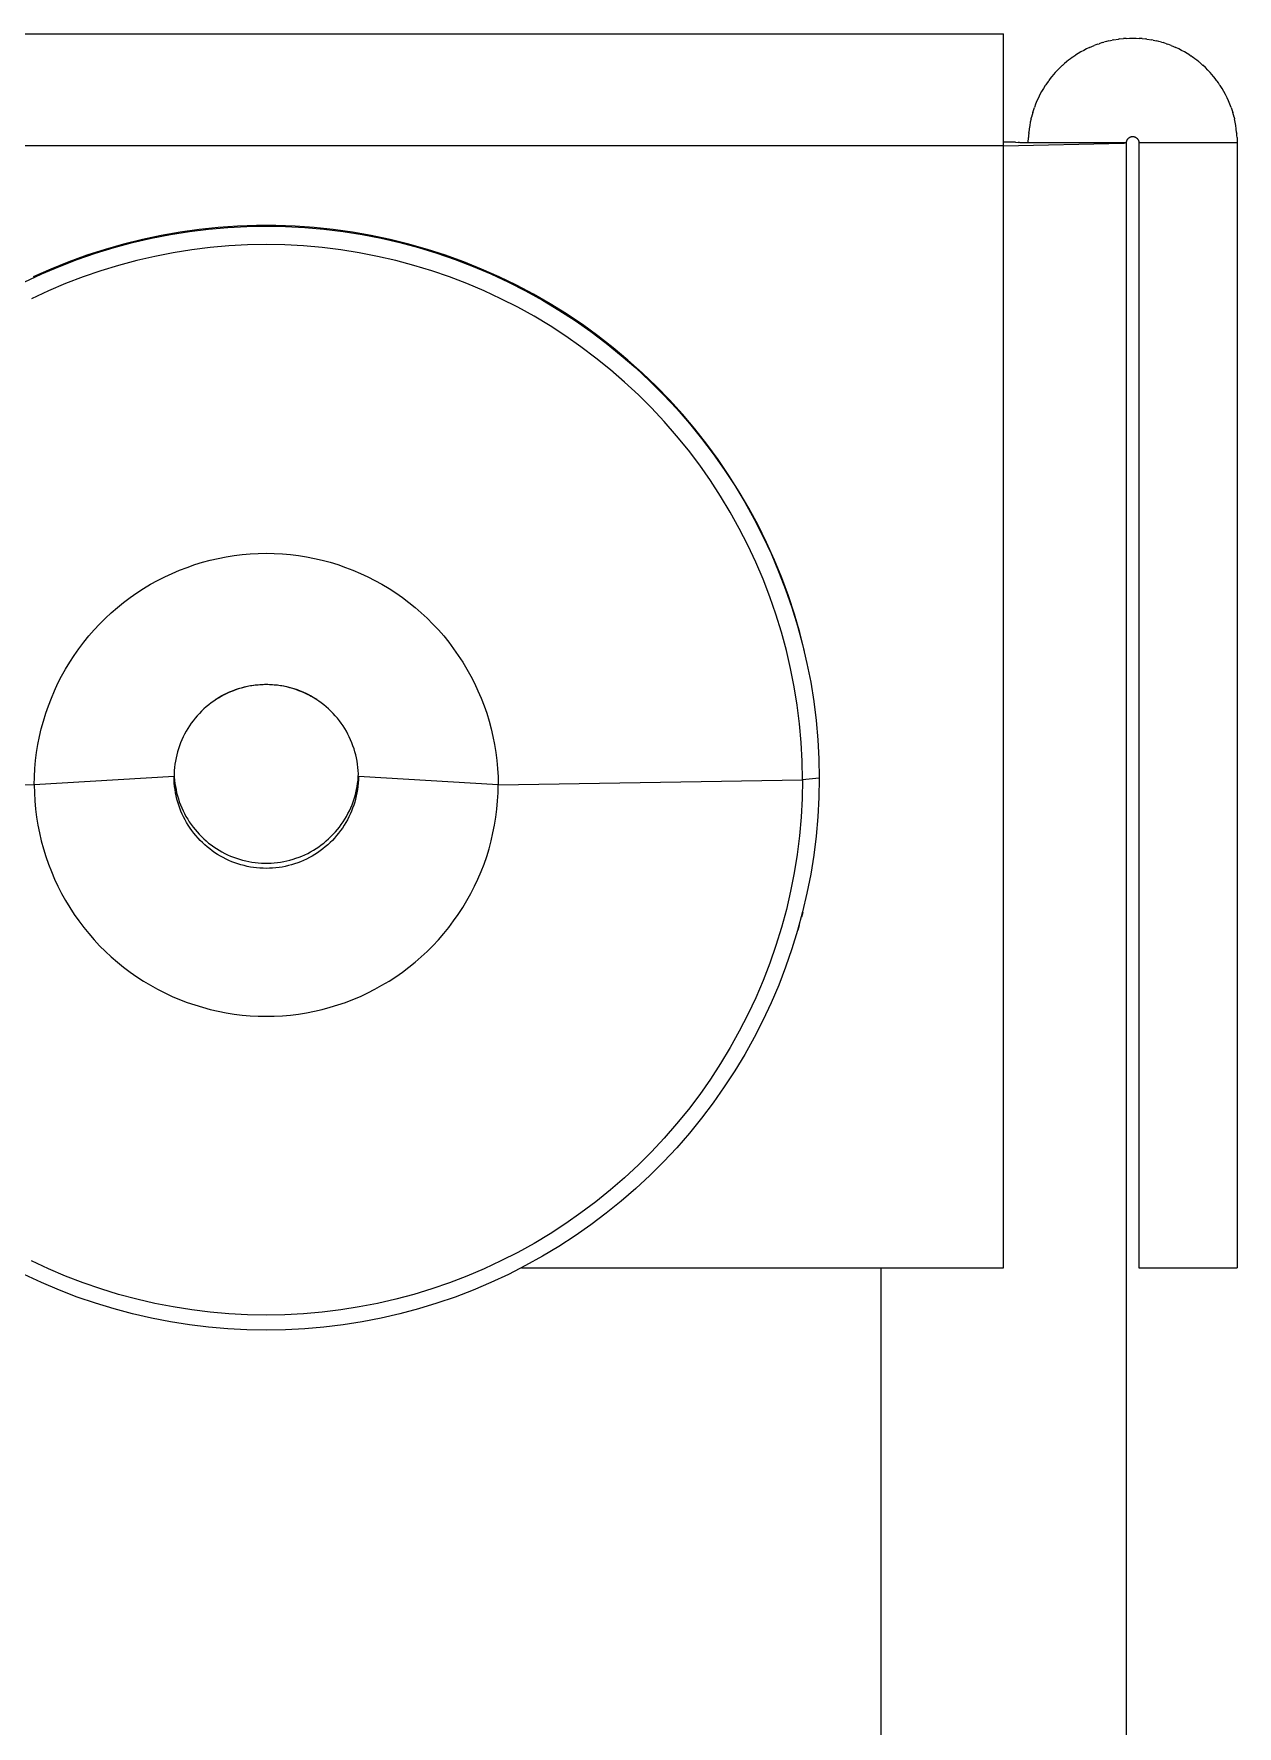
# Model space of a CAD drawing. Header units: millimetres. Extents: x -1283 to 2747, y -259 to 2557.
# Drawn here: x 1043.68 to 1053.47, y 2027.42 to 2041.18 of the extents above; entities that cross this region are included whole.
import ezdxf

# ---------------------------------------------------------------- set-up
doc = ezdxf.new("R2010")
doc.units = ezdxf.units.MM
doc.header["$MEASUREMENT"] = 0
doc.layers.add('Utwórz2D linie widoczne', color=7, linetype='Continuous', true_color=0x000000)

msp = doc.modelspace()

# ---------------------------------------------------------------- linework, layer by layer
at = {"layer": 'Utwórz2D linie widoczne'}
for p, q in [((1039.354, 2041.181), (1051.572, 2041.181)), ((1051.572, 2041.179), (1051.572, 2041.18)), ((1051.572, 2040.271), (1051.572, 2041.179)), ((1052.179, 2041.021), (1052.157, 2041.007)), ((1052.201, 2041.034), (1052.179, 2041.021)), ((1052.224, 2041.046), (1052.201, 2041.034)), ((1052.247, 2041.058), (1052.224, 2041.046)), ((1052.27, 2041.069), (1052.247, 2041.058)), ((1052.27, 2041.069), (1052.309, 2041.086)), ((1052.336, 2041.096), (1052.309, 2041.086)), ((1052.336, 2041.096), (1052.349, 2041.1)), ((1052.375, 2041.109), (1052.349, 2041.1)), ((1052.375, 2041.109), (1052.388, 2041.113)), ((1052.408, 2041.118), (1052.388, 2041.113)), ((1052.428, 2041.123), (1052.408, 2041.118)), ((1052.428, 2041.123), (1052.456, 2041.129)), ((1052.467, 2041.131), (1052.456, 2041.129)), ((1052.467, 2041.131), (1052.507, 2041.138)), ((1052.516, 2041.139), (1052.507, 2041.138)), ((1052.516, 2041.139), (1052.546, 2041.142)), ((1052.569, 2041.144), (1052.546, 2041.142)), ((1052.569, 2041.144), (1052.596, 2041.145)), ((1052.596, 2041.145), (1052.622, 2041.146)), ((1052.622, 2041.146), (1052.649, 2041.145)), ((1052.649, 2041.145), (1052.675, 2041.144)), ((1052.699, 2041.142), (1052.675, 2041.144)), ((1052.699, 2041.142), (1052.728, 2041.139)), ((1052.737, 2041.138), (1052.728, 2041.139)), ((1052.737, 2041.138), (1052.777, 2041.131)), ((1052.788, 2041.129), (1052.777, 2041.131)), ((1052.788, 2041.129), (1052.816, 2041.123)), ((1052.836, 2041.118), (1052.816, 2041.123)), ((1052.856, 2041.113), (1052.836, 2041.118)), ((1052.856, 2041.113), (1052.869, 2041.109)), ((1052.896, 2041.1), (1052.869, 2041.109)), ((1052.896, 2041.1), (1052.909, 2041.096)), ((1052.935, 2041.086), (1052.909, 2041.096)), ((1052.935, 2041.086), (1052.974, 2041.069)), ((1052.997, 2041.058), (1052.974, 2041.069)), ((1053.02, 2041.046), (1052.997, 2041.058)), ((1053.043, 2041.034), (1053.02, 2041.046)), ((1053.065, 2041.021), (1053.043, 2041.034)), ((1053.087, 2041.007), (1053.065, 2041.021)), ((1052.011, 2040.886), (1051.992, 2040.866)), ((1052.031, 2040.906), (1052.011, 2040.886)), ((1052.051, 2040.925), (1052.031, 2040.906)), ((1052.051, 2040.925), (1052.053, 2040.927)), ((1052.068, 2040.94), (1052.053, 2040.927)), ((1052.083, 2040.952), (1052.068, 2040.94)), ((1052.083, 2040.952), (1052.086, 2040.955)), ((1052.101, 2040.967), (1052.086, 2040.955)), ((1052.116, 2040.978), (1052.101, 2040.967)), ((1052.116, 2040.978), (1052.121, 2040.982)), ((1052.135, 2040.992), (1052.121, 2040.982)), ((1052.15, 2041.002), (1052.135, 2040.992)), ((1052.15, 2041.002), (1052.157, 2041.007)), ((1053.087, 2041.007), (1053.095, 2041.002)), ((1053.109, 2040.992), (1053.095, 2041.002)), ((1053.123, 2040.982), (1053.109, 2040.992)), ((1053.123, 2040.982), (1053.129, 2040.978)), ((1053.143, 2040.967), (1053.129, 2040.978)), ((1053.158, 2040.955), (1053.143, 2040.967)), ((1053.158, 2040.955), (1053.162, 2040.952)), ((1053.177, 2040.94), (1053.162, 2040.952)), ((1053.191, 2040.927), (1053.177, 2040.94)), ((1053.191, 2040.927), (1053.193, 2040.925)), ((1053.214, 2040.906), (1053.193, 2040.925)), ((1053.233, 2040.886), (1053.214, 2040.906)), ((1053.252, 2040.866), (1053.233, 2040.886)), ((1051.911, 2040.761), (1051.895, 2040.736)), ((1051.911, 2040.761), (1051.915, 2040.767)), ((1051.925, 2040.782), (1051.915, 2040.767)), ((1051.936, 2040.797), (1051.925, 2040.782)), ((1051.936, 2040.797), (1051.939, 2040.802)), ((1051.951, 2040.817), (1051.939, 2040.802)), ((1051.962, 2040.831), (1051.951, 2040.817)), ((1051.962, 2040.831), (1051.965, 2040.834)), ((1051.978, 2040.85), (1051.965, 2040.834)), ((1051.991, 2040.865), (1051.978, 2040.85)), ((1051.991, 2040.865), (1051.992, 2040.866)), ((1053.252, 2040.866), (1053.253, 2040.865)), ((1053.267, 2040.85), (1053.253, 2040.865)), ((1053.279, 2040.834), (1053.267, 2040.85)), ((1053.279, 2040.834), (1053.282, 2040.831)), ((1053.294, 2040.817), (1053.282, 2040.831)), ((1053.305, 2040.802), (1053.294, 2040.817)), ((1053.305, 2040.802), (1053.309, 2040.797)), ((1053.319, 2040.782), (1053.309, 2040.797)), ((1053.329, 2040.767), (1053.319, 2040.782)), ((1053.329, 2040.767), (1053.334, 2040.761)), ((1053.349, 2040.736), (1053.334, 2040.761)), ((1051.832, 2040.608), (1051.822, 2040.582)), ((1051.843, 2040.635), (1051.832, 2040.608)), ((1051.855, 2040.661), (1051.843, 2040.635)), ((1051.867, 2040.687), (1051.855, 2040.661)), ((1051.881, 2040.712), (1051.867, 2040.687)), ((1051.895, 2040.736), (1051.881, 2040.712)), ((1053.363, 2040.712), (1053.349, 2040.736)), ((1053.377, 2040.687), (1053.363, 2040.712)), ((1053.39, 2040.661), (1053.377, 2040.687)), ((1053.401, 2040.635), (1053.39, 2040.661)), ((1053.412, 2040.608), (1053.401, 2040.635)), ((1053.423, 2040.582), (1053.412, 2040.608)), ((1051.789, 2040.462), (1051.784, 2040.435)), ((1051.795, 2040.49), (1051.789, 2040.462)), ((1051.795, 2040.49), (1051.798, 2040.502)), ((1051.803, 2040.522), (1051.798, 2040.502)), ((1051.809, 2040.542), (1051.803, 2040.522)), ((1051.809, 2040.542), (1051.822, 2040.582)), ((1053.423, 2040.582), (1053.436, 2040.542)), ((1053.441, 2040.522), (1053.436, 2040.542)), ((1053.447, 2040.502), (1053.441, 2040.522)), ((1053.447, 2040.502), (1053.45, 2040.49)), ((1053.456, 2040.462), (1053.45, 2040.49)), ((1053.461, 2040.435), (1053.456, 2040.462)), ((1051.772, 2040.296), (1051.773, 2040.337)), ((1051.774, 2040.355), (1051.773, 2040.337)), ((1051.776, 2040.372), (1051.774, 2040.355)), ((1051.779, 2040.407), (1051.776, 2040.379)), ((1051.776, 2040.372), (1051.776, 2040.379)), ((1051.784, 2040.435), (1051.779, 2040.407)), ((1052.581, 2040.324), (1052.582, 2040.326)), ((1052.582, 2040.326), (1052.583, 2040.327)), ((1052.583, 2040.327), (1052.584, 2040.328)), ((1052.584, 2040.328), (1052.586, 2040.33)), ((1052.586, 2040.33), (1052.587, 2040.331)), ((1052.587, 2040.331), (1052.588, 2040.332)), ((1052.588, 2040.332), (1052.589, 2040.333)), ((1052.589, 2040.333), (1052.591, 2040.334)), ((1052.591, 2040.334), (1052.592, 2040.335)), ((1052.592, 2040.335), (1052.593, 2040.336)), ((1052.593, 2040.336), (1052.595, 2040.337)), ((1052.595, 2040.337), (1052.596, 2040.338)), ((1052.596, 2040.338), (1052.597, 2040.339)), ((1052.597, 2040.339), (1052.599, 2040.34)), ((1052.599, 2040.34), (1052.6, 2040.341)), ((1052.6, 2040.341), (1052.602, 2040.341)), ((1052.602, 2040.341), (1052.603, 2040.342)), ((1052.603, 2040.342), (1052.605, 2040.342)), ((1052.605, 2040.342), (1052.607, 2040.343)), ((1052.607, 2040.343), (1052.608, 2040.344)), ((1052.608, 2040.344), (1052.61, 2040.344)), ((1052.61, 2040.344), (1052.611, 2040.344)), ((1052.611, 2040.344), (1052.613, 2040.345)), ((1052.613, 2040.345), (1052.615, 2040.345)), ((1052.615, 2040.345), (1052.616, 2040.345)), ((1052.616, 2040.345), (1052.618, 2040.345)), ((1052.618, 2040.345), (1052.62, 2040.345)), ((1052.62, 2040.345), (1052.621, 2040.346)), ((1052.621, 2040.346), (1052.623, 2040.346)), ((1052.623, 2040.346), (1052.625, 2040.345)), ((1052.625, 2040.345), (1052.626, 2040.345)), ((1052.626, 2040.345), (1052.628, 2040.345)), ((1052.628, 2040.345), (1052.63, 2040.345)), ((1052.63, 2040.345), (1052.631, 2040.345)), ((1052.631, 2040.345), (1052.633, 2040.344)), ((1052.633, 2040.344), (1052.635, 2040.344)), ((1052.635, 2040.344), (1052.636, 2040.344)), ((1052.636, 2040.344), (1052.638, 2040.343)), ((1052.638, 2040.343), (1052.639, 2040.342)), ((1052.639, 2040.342), (1052.641, 2040.342)), ((1052.641, 2040.342), (1052.642, 2040.341)), ((1052.642, 2040.341), (1052.644, 2040.341)), ((1052.644, 2040.341), (1052.645, 2040.34)), ((1052.645, 2040.34), (1052.647, 2040.339)), ((1052.647, 2040.339), (1052.648, 2040.338)), ((1052.648, 2040.338), (1052.65, 2040.337)), ((1052.65, 2040.337), (1052.651, 2040.336)), ((1052.651, 2040.336), (1052.652, 2040.335)), ((1052.652, 2040.335), (1052.654, 2040.334)), ((1052.654, 2040.334), (1052.655, 2040.333)), ((1052.655, 2040.333), (1052.656, 2040.332)), ((1052.656, 2040.332), (1052.658, 2040.331)), ((1052.658, 2040.331), (1052.659, 2040.33)), ((1052.659, 2040.33), (1052.66, 2040.328)), ((1052.66, 2040.328), (1052.661, 2040.327)), ((1052.661, 2040.327), (1052.662, 2040.326)), ((1052.662, 2040.326), (1052.663, 2040.324)), ((1053.465, 2040.407), (1053.461, 2040.435)), ((1053.468, 2040.379), (1053.465, 2040.407)), ((1053.468, 2040.379), (1053.469, 2040.372)), ((1053.47, 2040.355), (1053.469, 2040.372)), ((1053.471, 2040.337), (1053.47, 2040.355)), ((1053.471, 2040.337), (1053.472, 2040.296)), ((1051.572, 2040.271), (1039.354, 2040.271)), ((1051.669, 2040.299), (1051.572, 2040.301)), ((1052.55, 2040.288), (1051.572, 2040.268)), ((1051.572, 2031.144), (1051.572, 2040.271)), ((1051.669, 2040.299), (1051.691, 2040.298)), ((1051.702, 2040.298), (1051.691, 2040.298)), ((1051.703, 2040.298), (1051.845, 2040.296)), ((1051.845, 2040.296), (1052.57, 2040.296)), ((1052.572, 2040.296), (1052.55, 2040.288)), ((1052.572, 2040.301), (1052.573, 2040.302)), ((1052.572, 2040.299), (1052.572, 2040.301)), ((1052.572, 2040.297), (1052.572, 2040.299)), ((1052.572, 2040.296), (1052.572, 2040.297)), ((1052.572, 1343.146), (1052.572, 2040.296)), ((1052.573, 2040.306), (1052.574, 2040.307)), ((1052.573, 2040.304), (1052.573, 2040.306)), ((1052.573, 2040.302), (1052.573, 2040.304)), ((1052.574, 2040.309), (1052.575, 2040.311)), ((1052.574, 2040.307), (1052.574, 2040.309)), ((1052.575, 2040.312), (1052.576, 2040.314)), ((1052.575, 2040.311), (1052.575, 2040.312)), ((1052.576, 2040.315), (1052.577, 2040.317)), ((1052.576, 2040.314), (1052.576, 2040.315)), ((1052.577, 2040.317), (1052.578, 2040.319)), ((1052.578, 2040.319), (1052.579, 2040.32)), ((1052.579, 2040.321), (1052.58, 2040.323)), ((1052.579, 2040.32), (1052.579, 2040.321)), ((1052.58, 2040.323), (1052.581, 2040.324)), ((1052.663, 2040.324), (1052.664, 2040.323)), ((1052.664, 2040.323), (1052.665, 2040.321)), ((1052.665, 2040.321), (1052.666, 2040.32)), ((1052.666, 2040.32), (1052.667, 2040.319)), ((1052.667, 2040.319), (1052.667, 2040.317)), ((1052.667, 2040.317), (1052.668, 2040.315)), ((1052.668, 2040.315), (1052.669, 2040.314)), ((1052.669, 2040.314), (1052.669, 2040.312)), ((1052.669, 2040.312), (1052.67, 2040.311)), ((1052.67, 2040.311), (1052.67, 2040.309)), ((1052.67, 2040.309), (1052.671, 2040.307)), ((1052.671, 2040.307), (1052.671, 2040.306)), ((1052.671, 2040.306), (1052.671, 2040.304)), ((1052.671, 2040.304), (1052.672, 2040.302)), ((1052.672, 2040.302), (1052.672, 2040.301)), ((1052.672, 2040.301), (1052.672, 2040.299)), ((1052.672, 2040.299), (1052.672, 2040.297)), ((1052.672, 2040.297), (1052.672, 2040.296)), ((1052.672, 2040.296), (1052.672, 2031.146)), ((1052.672, 2040.296), (1053.472, 2040.296)), ((1053.472, 2040.296), (1053.472, 2031.146)), ((1044.564, 2039.509), (1044.412, 2039.471)), ((1044.485, 2039.483), (1044.638, 2039.518)), ((1044.717, 2039.541), (1044.564, 2039.509)), ((1044.638, 2039.518), (1044.792, 2039.548)), ((1044.871, 2039.568), (1044.717, 2039.541)), ((1044.792, 2039.548), (1044.947, 2039.572)), ((1045.026, 2039.59), (1044.871, 2039.568)), ((1044.947, 2039.572), (1045.103, 2039.591)), ((1045.181, 2039.606), (1045.026, 2039.59)), ((1045.103, 2039.591), (1045.259, 2039.605)), ((1045.338, 2039.617), (1045.181, 2039.606)), ((1045.259, 2039.605), (1045.415, 2039.613)), ((1045.494, 2039.622), (1045.338, 2039.617)), ((1045.415, 2039.613), (1045.572, 2039.616)), ((1045.65, 2039.622), (1045.494, 2039.622)), ((1045.572, 2039.616), (1045.729, 2039.613)), ((1045.807, 2039.617), (1045.65, 2039.622)), ((1045.729, 2039.613), (1045.886, 2039.605)), ((1045.963, 2039.606), (1045.807, 2039.617)), ((1045.886, 2039.605), (1046.042, 2039.591)), ((1046.118, 2039.59), (1045.963, 2039.606)), ((1046.042, 2039.591), (1046.197, 2039.572)), ((1046.273, 2039.568), (1046.118, 2039.59)), ((1046.197, 2039.572), (1046.352, 2039.548)), ((1046.427, 2039.541), (1046.273, 2039.568)), ((1046.352, 2039.548), (1046.506, 2039.518)), ((1046.581, 2039.509), (1046.427, 2039.541)), ((1046.506, 2039.518), (1046.659, 2039.483)), ((1046.732, 2039.471), (1046.581, 2039.509)), ((1044.113, 2039.38), (1043.966, 2039.327)), ((1044.035, 2039.345), (1044.184, 2039.396)), ((1044.261, 2039.428), (1044.113, 2039.38)), ((1044.184, 2039.396), (1044.334, 2039.442)), ((1044.412, 2039.471), (1044.261, 2039.428)), ((1044.334, 2039.442), (1044.485, 2039.483)), ((1044.666, 2039.371), (1044.518, 2039.337)), ((1044.816, 2039.4), (1044.666, 2039.371)), ((1044.966, 2039.424), (1044.816, 2039.4)), ((1045.117, 2039.443), (1044.966, 2039.424)), ((1045.268, 2039.456), (1045.117, 2039.443)), ((1045.42, 2039.464), (1045.268, 2039.456)), ((1045.572, 2039.467), (1045.42, 2039.464)), ((1045.724, 2039.464), (1045.572, 2039.467)), ((1045.876, 2039.456), (1045.724, 2039.464)), ((1046.028, 2039.443), (1045.876, 2039.456)), ((1046.178, 2039.424), (1046.028, 2039.443)), ((1046.329, 2039.4), (1046.178, 2039.424)), ((1046.478, 2039.371), (1046.329, 2039.4)), ((1046.626, 2039.337), (1046.478, 2039.371)), ((1046.659, 2039.483), (1046.811, 2039.442)), ((1046.883, 2039.428), (1046.732, 2039.471)), ((1046.811, 2039.442), (1046.961, 2039.396)), ((1047.032, 2039.38), (1046.883, 2039.428)), ((1046.961, 2039.396), (1047.109, 2039.345)), ((1047.179, 2039.327), (1047.032, 2039.38)), ((1043.602, 2039.162), (1043.745, 2039.228)), ((1043.82, 2039.268), (1043.677, 2039.205)), ((1043.745, 2039.228), (1043.889, 2039.289)), ((1043.966, 2039.327), (1043.82, 2039.268)), ((1043.889, 2039.289), (1044.035, 2039.345)), ((1044.226, 2039.254), (1044.082, 2039.204)), ((1044.371, 2039.298), (1044.226, 2039.254)), ((1044.518, 2039.337), (1044.371, 2039.298)), ((1046.773, 2039.298), (1046.626, 2039.337)), ((1046.919, 2039.254), (1046.773, 2039.298)), ((1047.062, 2039.204), (1046.919, 2039.254)), ((1047.109, 2039.345), (1047.255, 2039.289)), ((1047.324, 2039.268), (1047.179, 2039.327)), ((1047.255, 2039.289), (1047.4, 2039.228)), ((1047.467, 2039.205), (1047.324, 2039.268)), ((1047.4, 2039.228), (1047.542, 2039.162)), ((1043.8, 2039.09), (1043.662, 2039.026)), ((1043.94, 2039.15), (1043.8, 2039.09)), ((1044.082, 2039.204), (1043.94, 2039.15)), ((1047.204, 2039.15), (1047.062, 2039.204)), ((1047.344, 2039.09), (1047.204, 2039.15)), ((1047.482, 2039.026), (1047.344, 2039.09)), ((1047.608, 2039.137), (1047.467, 2039.205)), ((1047.542, 2039.162), (1047.682, 2039.091)), ((1047.746, 2039.063), (1047.608, 2039.137)), ((1047.682, 2039.091), (1047.819, 2039.015)), ((1047.618, 2038.957), (1047.482, 2039.026)), ((1047.751, 2038.884), (1047.618, 2038.957)), ((1047.882, 2038.985), (1047.746, 2039.063)), ((1047.819, 2039.015), (1047.953, 2038.934)), ((1048.015, 2038.903), (1047.882, 2038.985)), ((1047.881, 2038.806), (1047.751, 2038.884)), ((1047.953, 2038.934), (1048.085, 2038.849)), ((1048.145, 2038.816), (1048.015, 2038.903)), ((1048.085, 2038.849), (1048.214, 2038.759)), ((1048.271, 2038.724), (1048.145, 2038.816)), ((1048.009, 2038.723), (1047.881, 2038.806)), ((1048.133, 2038.636), (1048.009, 2038.723)), ((1048.214, 2038.759), (1048.339, 2038.665)), ((1048.395, 2038.628), (1048.271, 2038.724)), ((1048.255, 2038.544), (1048.133, 2038.636)), ((1048.373, 2038.449), (1048.255, 2038.544)), ((1048.339, 2038.665), (1048.461, 2038.566)), ((1048.515, 2038.528), (1048.395, 2038.628)), ((1048.461, 2038.566), (1048.579, 2038.464)), ((1048.488, 2038.349), (1048.373, 2038.449)), ((1048.632, 2038.424), (1048.515, 2038.528)), ((1048.579, 2038.464), (1048.694, 2038.357)), ((1048.745, 2038.315), (1048.632, 2038.424)), ((1048.6, 2038.246), (1048.488, 2038.349)), ((1048.694, 2038.357), (1048.805, 2038.246)), ((1048.854, 2038.203), (1048.745, 2038.315)), ((1048.707, 2038.138), (1048.6, 2038.246)), ((1048.811, 2038.027), (1048.707, 2038.138)), ((1048.805, 2038.246), (1048.912, 2038.131)), ((1048.959, 2038.087), (1048.854, 2038.203)), ((1048.912, 2038.131), (1049.015, 2038.013)), ((1048.911, 2037.912), (1048.811, 2038.027)), ((1049.06, 2037.968), (1048.959, 2038.087)), ((1049.015, 2038.013), (1049.114, 2037.891)), ((1049.007, 2037.794), (1048.911, 2037.912)), ((1049.157, 2037.845), (1049.06, 2037.968)), ((1049.114, 2037.891), (1049.209, 2037.766)), ((1049.099, 2037.673), (1049.007, 2037.794)), ((1049.249, 2037.719), (1049.157, 2037.845)), ((1049.209, 2037.766), (1049.299, 2037.638)), ((1049.337, 2037.59), (1049.249, 2037.719)), ((1049.186, 2037.549), (1049.099, 2037.673)), ((1049.299, 2037.638), (1049.385, 2037.507)), ((1049.421, 2037.457), (1049.337, 2037.59)), ((1049.269, 2037.421), (1049.186, 2037.549)), ((1049.385, 2037.507), (1049.466, 2037.372)), ((1049.5, 2037.322), (1049.421, 2037.457)), ((1049.347, 2037.291), (1049.269, 2037.421)), ((1049.466, 2037.372), (1049.542, 2037.235)), ((1049.574, 2037.184), (1049.5, 2037.322)), ((1049.421, 2037.158), (1049.347, 2037.291)), ((1049.542, 2037.235), (1049.613, 2037.096)), ((1049.643, 2037.044), (1049.574, 2037.184)), ((1049.491, 2037.023), (1049.421, 2037.158)), ((1049.555, 2036.885), (1049.491, 2037.023)), ((1049.613, 2037.096), (1049.68, 2036.954)), ((1049.707, 2036.901), (1049.643, 2037.044)), ((1045.053, 2036.883), (1045.116, 2036.9)), ((1045.116, 2036.9), (1045.18, 2036.915)), ((1045.18, 2036.915), (1045.245, 2036.927)), ((1045.245, 2036.927), (1045.31, 2036.938)), ((1045.31, 2036.938), (1045.375, 2036.946)), ((1045.375, 2036.946), (1045.441, 2036.951)), ((1045.441, 2036.951), (1045.506, 2036.955)), ((1045.506, 2036.955), (1045.572, 2036.956)), ((1045.572, 2036.956), (1045.638, 2036.955)), ((1045.638, 2036.955), (1045.704, 2036.951)), ((1045.704, 2036.951), (1045.769, 2036.946)), ((1045.769, 2036.946), (1045.834, 2036.938)), ((1045.834, 2036.938), (1045.899, 2036.927)), ((1045.899, 2036.927), (1045.964, 2036.915)), ((1045.964, 2036.915), (1046.028, 2036.9)), ((1046.028, 2036.9), (1046.092, 2036.883)), ((1049.615, 2036.745), (1049.555, 2036.885)), ((1049.68, 2036.954), (1049.741, 2036.809)), ((1049.767, 2036.757), (1049.707, 2036.901)), ((1044.687, 2036.736), (1044.746, 2036.765)), ((1044.746, 2036.765), (1044.806, 2036.793)), ((1044.806, 2036.793), (1044.866, 2036.819)), ((1044.866, 2036.819), (1044.928, 2036.842)), ((1044.928, 2036.842), (1044.99, 2036.864)), ((1044.99, 2036.864), (1045.053, 2036.883)), ((1046.092, 2036.883), (1046.154, 2036.864)), ((1046.154, 2036.864), (1046.217, 2036.842)), ((1046.217, 2036.842), (1046.278, 2036.819)), ((1046.278, 2036.819), (1046.339, 2036.793)), ((1046.339, 2036.793), (1046.398, 2036.765)), ((1046.398, 2036.765), (1046.457, 2036.736)), ((1049.741, 2036.809), (1049.798, 2036.663)), ((1049.821, 2036.61), (1049.767, 2036.757)), ((1044.464, 2036.597), (1044.518, 2036.634)), ((1044.518, 2036.634), (1044.573, 2036.67)), ((1044.573, 2036.67), (1044.63, 2036.704)), ((1044.63, 2036.704), (1044.687, 2036.736)), ((1046.457, 2036.736), (1046.514, 2036.704)), ((1046.514, 2036.704), (1046.571, 2036.67)), ((1046.571, 2036.67), (1046.626, 2036.634)), ((1046.626, 2036.634), (1046.68, 2036.597)), ((1049.67, 2036.603), (1049.615, 2036.745)), ((1049.798, 2036.663), (1049.849, 2036.515)), ((1049.87, 2036.461), (1049.821, 2036.61)), ((1044.263, 2036.428), (1044.311, 2036.473)), ((1044.311, 2036.473), (1044.361, 2036.516)), ((1044.361, 2036.516), (1044.412, 2036.557)), ((1044.412, 2036.557), (1044.464, 2036.597)), ((1046.68, 2036.597), (1046.732, 2036.557)), ((1046.732, 2036.557), (1046.784, 2036.516)), ((1046.784, 2036.516), (1046.833, 2036.473)), ((1046.833, 2036.473), (1046.881, 2036.428)), ((1049.719, 2036.46), (1049.67, 2036.603)), ((1049.849, 2036.515), (1049.895, 2036.365)), ((1044.171, 2036.333), (1044.216, 2036.381)), ((1044.216, 2036.381), (1044.263, 2036.428)), ((1046.881, 2036.428), (1046.928, 2036.381)), ((1046.928, 2036.381), (1046.973, 2036.333)), ((1049.764, 2036.314), (1049.719, 2036.46)), ((1049.914, 2036.311), (1049.87, 2036.461)), ((1049.895, 2036.365), (1049.936, 2036.214)), ((1044.047, 2036.18), (1044.087, 2036.233)), ((1044.087, 2036.233), (1044.128, 2036.284)), ((1044.128, 2036.284), (1044.171, 2036.333)), ((1046.973, 2036.333), (1047.016, 2036.284)), ((1047.016, 2036.284), (1047.058, 2036.233)), ((1047.058, 2036.233), (1047.097, 2036.18)), ((1049.804, 2036.167), (1049.764, 2036.314)), ((1049.953, 2036.16), (1049.914, 2036.311)), ((1049.936, 2036.214), (1049.972, 2036.061)), ((1043.939, 2036.015), (1043.973, 2036.071)), ((1043.973, 2036.071), (1044.009, 2036.126)), ((1044.009, 2036.126), (1044.047, 2036.18)), ((1047.097, 2036.18), (1047.135, 2036.126)), ((1047.135, 2036.126), (1047.171, 2036.071)), ((1047.171, 2036.071), (1047.205, 2036.015)), ((1049.838, 2036.019), (1049.804, 2036.167)), ((1049.972, 2036.061), (1050.002, 2035.907)), ((1043.877, 2035.899), (1043.907, 2035.957)), ((1043.907, 2035.957), (1043.939, 2036.015)), ((1047.205, 2036.015), (1047.237, 2035.957)), ((1047.237, 2035.957), (1047.267, 2035.899)), ((1049.868, 2035.87), (1049.838, 2036.019)), ((1043.824, 2035.779), (1043.85, 2035.839)), ((1043.85, 2035.839), (1043.877, 2035.899)), ((1045.189, 2035.783), (1045.167, 2035.77)), ((1045.183, 2035.782), (1045.205, 2035.795)), ((1045.212, 2035.796), (1045.189, 2035.783)), ((1045.205, 2035.795), (1045.228, 2035.807)), ((1045.235, 2035.808), (1045.212, 2035.796)), ((1045.228, 2035.807), (1045.251, 2035.818)), ((1045.258, 2035.819), (1045.235, 2035.808)), ((1045.251, 2035.818), (1045.274, 2035.829)), ((1045.282, 2035.83), (1045.258, 2035.819)), ((1045.274, 2035.829), (1045.298, 2035.839)), ((1045.306, 2035.839), (1045.282, 2035.83)), ((1045.298, 2035.839), (1045.322, 2035.848)), ((1045.33, 2035.848), (1045.306, 2035.839)), ((1045.322, 2035.848), (1045.346, 2035.856)), ((1045.355, 2035.856), (1045.33, 2035.848)), ((1045.346, 2035.856), (1045.37, 2035.863)), ((1045.38, 2035.863), (1045.355, 2035.856)), ((1045.37, 2035.863), (1045.395, 2035.869)), ((1045.405, 2035.869), (1045.38, 2035.863)), ((1045.395, 2035.869), (1045.42, 2035.875)), ((1045.43, 2035.875), (1045.405, 2035.869)), ((1045.42, 2035.875), (1045.445, 2035.88)), ((1045.456, 2035.879), (1045.43, 2035.875)), ((1045.445, 2035.88), (1045.47, 2035.884)), ((1045.482, 2035.883), (1045.456, 2035.879)), ((1045.47, 2035.884), (1045.496, 2035.887)), ((1045.507, 2035.885), (1045.482, 2035.883)), ((1045.496, 2035.887), (1045.521, 2035.889)), ((1045.533, 2035.887), (1045.507, 2035.885)), ((1045.521, 2035.889), (1045.547, 2035.89)), ((1045.559, 2035.888), (1045.533, 2035.887)), ((1045.547, 2035.89), (1045.572, 2035.891)), ((1045.585, 2035.888), (1045.559, 2035.888)), ((1045.572, 2035.891), (1045.598, 2035.89)), ((1045.611, 2035.887), (1045.585, 2035.888)), ((1045.598, 2035.89), (1045.623, 2035.889)), ((1045.637, 2035.885), (1045.611, 2035.887)), ((1045.623, 2035.889), (1045.649, 2035.887)), ((1045.663, 2035.883), (1045.637, 2035.885)), ((1045.649, 2035.887), (1045.674, 2035.884)), ((1045.688, 2035.879), (1045.663, 2035.883)), ((1045.674, 2035.884), (1045.699, 2035.88)), ((1045.714, 2035.875), (1045.688, 2035.879)), ((1045.699, 2035.88), (1045.724, 2035.875)), ((1045.739, 2035.869), (1045.714, 2035.875)), ((1045.724, 2035.875), (1045.749, 2035.869)), ((1045.764, 2035.863), (1045.739, 2035.869)), ((1045.749, 2035.869), (1045.774, 2035.863)), ((1045.789, 2035.856), (1045.764, 2035.863)), ((1045.774, 2035.863), (1045.798, 2035.856)), ((1045.814, 2035.848), (1045.789, 2035.856)), ((1045.798, 2035.856), (1045.823, 2035.848)), ((1045.838, 2035.839), (1045.814, 2035.848)), ((1045.823, 2035.848), (1045.847, 2035.839)), ((1045.862, 2035.83), (1045.838, 2035.839)), ((1045.847, 2035.839), (1045.87, 2035.829)), ((1045.886, 2035.819), (1045.862, 2035.83)), ((1045.87, 2035.829), (1045.893, 2035.818)), ((1045.909, 2035.808), (1045.886, 2035.819)), ((1045.893, 2035.818), (1045.916, 2035.807)), ((1045.932, 2035.796), (1045.909, 2035.808)), ((1045.916, 2035.807), (1045.939, 2035.795)), ((1045.955, 2035.783), (1045.932, 2035.796)), ((1045.939, 2035.795), (1045.961, 2035.782)), ((1045.977, 2035.77), (1045.955, 2035.783)), ((1047.267, 2035.899), (1047.295, 2035.839)), ((1047.295, 2035.839), (1047.321, 2035.779)), ((1049.892, 2035.72), (1049.868, 2035.87)), ((1050.002, 2035.907), (1050.027, 2035.752)), ((1043.759, 2035.592), (1043.778, 2035.655)), ((1043.778, 2035.655), (1043.8, 2035.717)), ((1043.8, 2035.717), (1043.824, 2035.779)), ((1045.028, 2035.654), (1045.01, 2035.635)), ((1045.046, 2035.673), (1045.028, 2035.654)), ((1045.065, 2035.691), (1045.046, 2035.673)), ((1045.084, 2035.708), (1045.065, 2035.691)), ((1045.104, 2035.724), (1045.084, 2035.708)), ((1045.125, 2035.74), (1045.104, 2035.724)), ((1045.146, 2035.755), (1045.125, 2035.74)), ((1045.167, 2035.77), (1045.146, 2035.755)), ((1045.162, 2035.769), (1045.183, 2035.782)), ((1045.961, 2035.782), (1045.983, 2035.769)), ((1045.999, 2035.755), (1045.977, 2035.77)), ((1046.02, 2035.74), (1045.999, 2035.755)), ((1046.04, 2035.724), (1046.02, 2035.74)), ((1046.06, 2035.708), (1046.04, 2035.724)), ((1046.079, 2035.691), (1046.06, 2035.708)), ((1046.098, 2035.673), (1046.079, 2035.691)), ((1046.116, 2035.654), (1046.098, 2035.673)), ((1046.134, 2035.635), (1046.116, 2035.654)), ((1047.321, 2035.779), (1047.344, 2035.717)), ((1047.344, 2035.717), (1047.366, 2035.655)), ((1047.366, 2035.655), (1047.385, 2035.592)), ((1049.911, 2035.569), (1049.892, 2035.72)), ((1050.027, 2035.752), (1050.046, 2035.597)), ((1043.727, 2035.465), (1043.742, 2035.529)), ((1043.742, 2035.529), (1043.759, 2035.592)), ((1044.92, 2035.509), (1044.908, 2035.486)), ((1044.933, 2035.531), (1044.92, 2035.509)), ((1044.947, 2035.553), (1044.933, 2035.531)), ((1044.962, 2035.574), (1044.947, 2035.553)), ((1044.977, 2035.595), (1044.962, 2035.574)), ((1044.994, 2035.615), (1044.977, 2035.595)), ((1045.01, 2035.635), (1044.994, 2035.615)), ((1046.151, 2035.615), (1046.134, 2035.635)), ((1046.167, 2035.595), (1046.151, 2035.615)), ((1046.182, 2035.574), (1046.167, 2035.595)), ((1046.197, 2035.553), (1046.182, 2035.574)), ((1046.211, 2035.531), (1046.197, 2035.553)), ((1046.224, 2035.509), (1046.211, 2035.531)), ((1046.237, 2035.486), (1046.224, 2035.509)), ((1047.385, 2035.592), (1047.402, 2035.529)), ((1047.402, 2035.529), (1047.417, 2035.465)), ((1049.924, 2035.418), (1049.911, 2035.569)), ((1050.046, 2035.597), (1050.06, 2035.44)), ((1043.704, 2035.335), (1043.714, 2035.4)), ((1043.714, 2035.4), (1043.727, 2035.465)), ((1044.866, 2035.391), (1044.858, 2035.367)), ((1044.875, 2035.416), (1044.866, 2035.391)), ((1044.885, 2035.439), (1044.875, 2035.416)), ((1044.896, 2035.463), (1044.885, 2035.439)), ((1044.908, 2035.486), (1044.896, 2035.463)), ((1046.248, 2035.463), (1046.237, 2035.486)), ((1046.259, 2035.439), (1046.248, 2035.463)), ((1046.269, 2035.416), (1046.259, 2035.439)), ((1046.278, 2035.391), (1046.269, 2035.416)), ((1046.287, 2035.367), (1046.278, 2035.391)), ((1047.417, 2035.465), (1047.43, 2035.4)), ((1047.43, 2035.4), (1047.44, 2035.335)), ((1049.933, 2035.266), (1049.924, 2035.418)), ((1050.06, 2035.44), (1050.069, 2035.284)), ((1043.69, 2035.205), (1043.696, 2035.27)), ((1043.696, 2035.27), (1043.704, 2035.335)), ((1044.829, 2035.241), (1044.826, 2035.215)), ((1044.833, 2035.266), (1044.829, 2035.241)), ((1044.838, 2035.292), (1044.833, 2035.266)), ((1044.844, 2035.317), (1044.838, 2035.292)), ((1044.85, 2035.342), (1044.844, 2035.317)), ((1044.858, 2035.367), (1044.85, 2035.342)), ((1046.294, 2035.342), (1046.287, 2035.367)), ((1046.301, 2035.317), (1046.294, 2035.342)), ((1046.306, 2035.292), (1046.301, 2035.317)), ((1046.311, 2035.266), (1046.306, 2035.292)), ((1046.315, 2035.241), (1046.311, 2035.266)), ((1046.318, 2035.215), (1046.315, 2035.241)), ((1047.44, 2035.335), (1047.449, 2035.27)), ((1047.449, 2035.27), (1047.454, 2035.205)), ((1049.936, 2035.114), (1049.933, 2035.266)), ((1050.069, 2035.284), (1050.072, 2035.127)), ((1041.209, 2035.114), (1043.685, 2035.073)), ((1044.822, 2035.142), (1043.685, 2035.073)), ((1043.685, 2035.073), (1043.686, 2035.139)), ((1043.686, 2035.139), (1043.69, 2035.205)), ((1044.824, 2035.189), (1044.822, 2035.163)), ((1044.822, 2035.163), (1044.824, 2035.137)), ((1044.823, 2035.113), (1044.822, 2035.139)), ((1044.824, 2035.087), (1044.823, 2035.113)), ((1044.826, 2035.215), (1044.824, 2035.189)), ((1044.824, 2035.137), (1044.826, 2035.111)), ((1044.826, 2035.111), (1044.829, 2035.085)), ((1046.315, 2035.085), (1046.319, 2035.111)), ((1046.321, 2035.189), (1046.318, 2035.215)), ((1046.319, 2035.111), (1046.321, 2035.137)), ((1046.322, 2035.113), (1046.32, 2035.087)), ((1046.322, 2035.163), (1046.321, 2035.189)), ((1046.321, 2035.137), (1046.322, 2035.163)), ((1047.459, 2035.073), (1046.322, 2035.142)), ((1046.322, 2035.139), (1046.322, 2035.113)), ((1047.454, 2035.205), (1047.458, 2035.139)), ((1047.458, 2035.139), (1047.459, 2035.073)), ((1047.459, 2035.073), (1049.936, 2035.114)), ((1049.936, 2035.114), (1049.933, 2034.962)), ((1050.072, 2035.127), (1049.936, 2035.114)), ((1050.072, 2035.127), (1050.069, 2034.97)), ((1043.685, 2035.073), (1043.686, 2035.008)), ((1043.686, 2035.008), (1043.69, 2034.942)), ((1044.827, 2035.061), (1044.824, 2035.087)), ((1044.83, 2035.035), (1044.827, 2035.061)), ((1044.829, 2035.085), (1044.833, 2035.06)), ((1044.834, 2035.009), (1044.83, 2035.035)), ((1044.833, 2035.06), (1044.838, 2035.034)), ((1044.84, 2034.984), (1044.834, 2035.009)), ((1044.838, 2035.034), (1044.843, 2035.009)), ((1044.846, 2034.958), (1044.84, 2034.984)), ((1044.843, 2035.009), (1044.85, 2034.984)), ((1044.852, 2034.933), (1044.846, 2034.958)), ((1044.85, 2034.984), (1044.857, 2034.959)), ((1044.857, 2034.959), (1044.865, 2034.934)), ((1046.279, 2034.934), (1046.287, 2034.959)), ((1046.287, 2034.959), (1046.295, 2034.984)), ((1046.299, 2034.958), (1046.292, 2034.933)), ((1046.295, 2034.984), (1046.301, 2035.009)), ((1046.305, 2034.984), (1046.299, 2034.958)), ((1046.301, 2035.009), (1046.307, 2035.034)), ((1046.31, 2035.009), (1046.305, 2034.984)), ((1046.307, 2035.034), (1046.312, 2035.06)), ((1046.314, 2035.035), (1046.31, 2035.009)), ((1046.312, 2035.06), (1046.315, 2035.085)), ((1046.318, 2035.061), (1046.314, 2035.035)), ((1046.32, 2035.087), (1046.318, 2035.061)), ((1047.454, 2034.942), (1047.458, 2035.008)), ((1047.458, 2035.008), (1047.459, 2035.073)), ((1049.933, 2034.962), (1049.924, 2034.81)), ((1050.069, 2034.97), (1050.06, 2034.814)), ((1043.69, 2034.942), (1043.696, 2034.876)), ((1043.696, 2034.876), (1043.704, 2034.811)), ((1044.86, 2034.908), (1044.852, 2034.933)), ((1044.869, 2034.884), (1044.86, 2034.908)), ((1044.865, 2034.934), (1044.875, 2034.91)), ((1044.878, 2034.859), (1044.869, 2034.884)), ((1044.875, 2034.91), (1044.885, 2034.886)), ((1044.889, 2034.836), (1044.878, 2034.859)), ((1044.885, 2034.886), (1044.895, 2034.862)), ((1044.9, 2034.812), (1044.889, 2034.836)), ((1044.895, 2034.862), (1044.907, 2034.839)), ((1044.907, 2034.839), (1044.919, 2034.816)), ((1046.225, 2034.816), (1046.237, 2034.839)), ((1046.237, 2034.839), (1046.249, 2034.862)), ((1046.256, 2034.836), (1046.245, 2034.812)), ((1046.249, 2034.862), (1046.26, 2034.886)), ((1046.266, 2034.859), (1046.256, 2034.836)), ((1046.26, 2034.886), (1046.27, 2034.91)), ((1046.275, 2034.884), (1046.266, 2034.859)), ((1046.27, 2034.91), (1046.279, 2034.934)), ((1046.284, 2034.908), (1046.275, 2034.884)), ((1046.292, 2034.933), (1046.284, 2034.908)), ((1047.44, 2034.811), (1047.449, 2034.876)), ((1047.449, 2034.876), (1047.454, 2034.942)), ((1043.704, 2034.811), (1043.714, 2034.746)), ((1043.714, 2034.746), (1043.727, 2034.682)), ((1044.912, 2034.789), (1044.9, 2034.812)), ((1044.924, 2034.766), (1044.912, 2034.789)), ((1044.919, 2034.816), (1044.933, 2034.794)), ((1044.938, 2034.744), (1044.924, 2034.766)), ((1044.933, 2034.794), (1044.946, 2034.772)), ((1044.952, 2034.722), (1044.938, 2034.744)), ((1044.946, 2034.772), (1044.961, 2034.751)), ((1044.967, 2034.701), (1044.952, 2034.722)), ((1044.961, 2034.751), (1044.977, 2034.73)), ((1044.983, 2034.68), (1044.967, 2034.701)), ((1044.977, 2034.73), (1044.993, 2034.709)), ((1044.993, 2034.709), (1045.01, 2034.69)), ((1045.01, 2034.69), (1045.027, 2034.671)), ((1046.117, 2034.671), (1046.135, 2034.69)), ((1046.135, 2034.69), (1046.152, 2034.709)), ((1046.152, 2034.709), (1046.168, 2034.73)), ((1046.177, 2034.701), (1046.161, 2034.68)), ((1046.168, 2034.73), (1046.183, 2034.751)), ((1046.192, 2034.722), (1046.177, 2034.701)), ((1046.183, 2034.751), (1046.198, 2034.772)), ((1046.206, 2034.744), (1046.192, 2034.722)), ((1046.198, 2034.772), (1046.212, 2034.794)), ((1046.22, 2034.766), (1046.206, 2034.744)), ((1046.212, 2034.794), (1046.225, 2034.816)), ((1046.233, 2034.789), (1046.22, 2034.766)), ((1046.245, 2034.812), (1046.233, 2034.789)), ((1047.417, 2034.682), (1047.43, 2034.746)), ((1047.43, 2034.746), (1047.44, 2034.811)), ((1049.924, 2034.81), (1049.911, 2034.658)), ((1050.06, 2034.814), (1050.046, 2034.657)), ((1043.727, 2034.682), (1043.742, 2034.618)), ((1043.742, 2034.618), (1043.759, 2034.554)), ((1043.759, 2034.554), (1043.778, 2034.491)), ((1045, 2034.66), (1044.983, 2034.68)), ((1045.017, 2034.64), (1045, 2034.66)), ((1045.035, 2034.621), (1045.017, 2034.64)), ((1045.027, 2034.671), (1045.045, 2034.652)), ((1045.053, 2034.603), (1045.035, 2034.621)), ((1045.045, 2034.652), (1045.064, 2034.634)), ((1045.072, 2034.585), (1045.053, 2034.603)), ((1045.064, 2034.634), (1045.083, 2034.617)), ((1045.092, 2034.568), (1045.072, 2034.585)), ((1045.083, 2034.617), (1045.103, 2034.6)), ((1045.112, 2034.552), (1045.092, 2034.568)), ((1045.103, 2034.6), (1045.124, 2034.584)), ((1045.133, 2034.536), (1045.112, 2034.552)), ((1045.124, 2034.584), (1045.145, 2034.569)), ((1045.145, 2034.569), (1045.167, 2034.555)), ((1045.167, 2034.555), (1045.189, 2034.541)), ((1045.956, 2034.541), (1045.978, 2034.555)), ((1045.978, 2034.555), (1045.999, 2034.569)), ((1045.999, 2034.569), (1046.02, 2034.584)), ((1046.032, 2034.552), (1046.011, 2034.536)), ((1046.02, 2034.584), (1046.041, 2034.6)), ((1046.052, 2034.568), (1046.032, 2034.552)), ((1046.041, 2034.6), (1046.061, 2034.617)), ((1046.072, 2034.585), (1046.052, 2034.568)), ((1046.061, 2034.617), (1046.08, 2034.634)), ((1046.091, 2034.603), (1046.072, 2034.585)), ((1046.08, 2034.634), (1046.099, 2034.652)), ((1046.11, 2034.621), (1046.091, 2034.603)), ((1046.099, 2034.652), (1046.117, 2034.671)), ((1046.128, 2034.64), (1046.11, 2034.621)), ((1046.145, 2034.66), (1046.128, 2034.64)), ((1046.161, 2034.68), (1046.145, 2034.66)), ((1047.366, 2034.491), (1047.385, 2034.554)), ((1047.385, 2034.554), (1047.402, 2034.618)), ((1047.402, 2034.618), (1047.417, 2034.682)), ((1049.911, 2034.658), (1049.892, 2034.508)), ((1050.046, 2034.657), (1050.027, 2034.502)), ((1043.778, 2034.491), (1043.8, 2034.429)), ((1043.8, 2034.429), (1043.824, 2034.368)), ((1045.154, 2034.521), (1045.133, 2034.536)), ((1045.176, 2034.507), (1045.154, 2034.521)), ((1045.199, 2034.494), (1045.176, 2034.507)), ((1045.189, 2034.541), (1045.211, 2034.528)), ((1045.222, 2034.481), (1045.199, 2034.494)), ((1045.211, 2034.528), (1045.234, 2034.516)), ((1045.245, 2034.469), (1045.222, 2034.481)), ((1045.234, 2034.516), (1045.258, 2034.505)), ((1045.268, 2034.458), (1045.245, 2034.469)), ((1045.258, 2034.505), (1045.281, 2034.494)), ((1045.292, 2034.448), (1045.268, 2034.458)), ((1045.281, 2034.494), (1045.305, 2034.485)), ((1045.317, 2034.439), (1045.292, 2034.448)), ((1045.305, 2034.485), (1045.33, 2034.476)), ((1045.341, 2034.431), (1045.317, 2034.439)), ((1045.33, 2034.476), (1045.355, 2034.468)), ((1045.366, 2034.423), (1045.341, 2034.431)), ((1045.355, 2034.468), (1045.38, 2034.461)), ((1045.392, 2034.416), (1045.366, 2034.423)), ((1045.38, 2034.461), (1045.405, 2034.455)), ((1045.417, 2034.41), (1045.392, 2034.416)), ((1045.405, 2034.455), (1045.43, 2034.449)), ((1045.443, 2034.405), (1045.417, 2034.41)), ((1045.43, 2034.449), (1045.456, 2034.445)), ((1045.456, 2034.445), (1045.481, 2034.441)), ((1045.481, 2034.441), (1045.507, 2034.438)), ((1045.507, 2034.438), (1045.533, 2034.437)), ((1045.533, 2034.437), (1045.559, 2034.436)), ((1045.559, 2034.436), (1045.585, 2034.436)), ((1045.585, 2034.436), (1045.611, 2034.437)), ((1045.611, 2034.437), (1045.637, 2034.438)), ((1045.637, 2034.438), (1045.663, 2034.441)), ((1045.663, 2034.441), (1045.689, 2034.445)), ((1045.689, 2034.445), (1045.714, 2034.449)), ((1045.727, 2034.41), (1045.702, 2034.405)), ((1045.714, 2034.449), (1045.74, 2034.455)), ((1045.753, 2034.416), (1045.727, 2034.41)), ((1045.74, 2034.455), (1045.765, 2034.461)), ((1045.778, 2034.423), (1045.753, 2034.416)), ((1045.765, 2034.461), (1045.79, 2034.468)), ((1045.803, 2034.431), (1045.778, 2034.423)), ((1045.79, 2034.468), (1045.814, 2034.476)), ((1045.828, 2034.439), (1045.803, 2034.431)), ((1045.814, 2034.476), (1045.839, 2034.485)), ((1045.852, 2034.448), (1045.828, 2034.439)), ((1045.839, 2034.485), (1045.863, 2034.494)), ((1045.876, 2034.458), (1045.852, 2034.448)), ((1045.863, 2034.494), (1045.887, 2034.505)), ((1045.9, 2034.469), (1045.876, 2034.458)), ((1045.887, 2034.505), (1045.91, 2034.516)), ((1045.923, 2034.481), (1045.9, 2034.469)), ((1045.91, 2034.516), (1045.933, 2034.528)), ((1045.946, 2034.494), (1045.923, 2034.481)), ((1045.933, 2034.528), (1045.956, 2034.541)), ((1045.968, 2034.507), (1045.946, 2034.494)), ((1045.99, 2034.521), (1045.968, 2034.507)), ((1046.011, 2034.536), (1045.99, 2034.521)), ((1047.321, 2034.368), (1047.344, 2034.429)), ((1047.344, 2034.429), (1047.366, 2034.491)), ((1049.892, 2034.508), (1049.868, 2034.357)), ((1050.027, 2034.502), (1050.002, 2034.347)), ((1043.824, 2034.368), (1043.85, 2034.307)), ((1043.85, 2034.307), (1043.877, 2034.248)), ((1045.468, 2034.401), (1045.443, 2034.405)), ((1045.494, 2034.398), (1045.468, 2034.401)), ((1045.52, 2034.396), (1045.494, 2034.398)), ((1045.546, 2034.395), (1045.52, 2034.396)), ((1045.572, 2034.394), (1045.546, 2034.395)), ((1045.598, 2034.395), (1045.572, 2034.394)), ((1045.624, 2034.396), (1045.598, 2034.395)), ((1045.65, 2034.398), (1045.624, 2034.396)), ((1045.676, 2034.401), (1045.65, 2034.398)), ((1045.702, 2034.405), (1045.676, 2034.401)), ((1047.267, 2034.248), (1047.295, 2034.307)), ((1047.295, 2034.307), (1047.321, 2034.368)), ((1049.868, 2034.357), (1049.838, 2034.208)), ((1050.002, 2034.347), (1049.972, 2034.193)), ((1043.877, 2034.248), (1043.907, 2034.189)), ((1043.907, 2034.189), (1043.939, 2034.132)), ((1043.939, 2034.132), (1043.973, 2034.075)), ((1047.171, 2034.075), (1047.205, 2034.132)), ((1047.205, 2034.132), (1047.237, 2034.189)), ((1047.237, 2034.189), (1047.267, 2034.248)), ((1049.838, 2034.208), (1049.804, 2034.06)), ((1049.972, 2034.193), (1049.936, 2034.04)), ((1043.973, 2034.075), (1044.009, 2034.02)), ((1044.009, 2034.02), (1044.047, 2033.966)), ((1047.097, 2033.966), (1047.135, 2034.02)), ((1047.135, 2034.02), (1047.171, 2034.075)), ((1049.804, 2034.06), (1049.764, 2033.913)), ((1049.936, 2034.04), (1049.895, 2033.889)), ((1049.937, 2034.034), (1049.927, 2033.997)), ((1044.047, 2033.966), (1044.087, 2033.914)), ((1044.087, 2033.914), (1044.128, 2033.863)), ((1044.128, 2033.863), (1044.171, 2033.813)), ((1046.973, 2033.813), (1047.016, 2033.863)), ((1047.016, 2033.863), (1047.058, 2033.914)), ((1047.058, 2033.914), (1047.097, 2033.966)), ((1049.764, 2033.913), (1049.719, 2033.768)), ((1049.895, 2033.889), (1049.849, 2033.739)), ((1049.909, 2033.928), (1049.898, 2033.892)), ((1044.171, 2033.813), (1044.216, 2033.765)), ((1044.216, 2033.765), (1044.263, 2033.719)), ((1044.263, 2033.719), (1044.311, 2033.674)), ((1046.833, 2033.674), (1046.881, 2033.719)), ((1046.881, 2033.719), (1046.928, 2033.765)), ((1046.928, 2033.765), (1046.973, 2033.813)), ((1049.719, 2033.768), (1049.67, 2033.624)), ((1049.849, 2033.739), (1049.798, 2033.591)), ((1044.311, 2033.674), (1044.361, 2033.631)), ((1044.361, 2033.631), (1044.412, 2033.59)), ((1044.412, 2033.59), (1044.464, 2033.55)), ((1046.68, 2033.55), (1046.732, 2033.59)), ((1046.732, 2033.59), (1046.784, 2033.631)), ((1046.784, 2033.631), (1046.833, 2033.674)), ((1049.67, 2033.624), (1049.615, 2033.482)), ((1049.798, 2033.591), (1049.742, 2033.444)), ((1044.464, 2033.55), (1044.518, 2033.512)), ((1044.518, 2033.512), (1044.573, 2033.477)), ((1044.573, 2033.477), (1044.63, 2033.443)), ((1046.514, 2033.443), (1046.571, 2033.477)), ((1046.571, 2033.477), (1046.626, 2033.512)), ((1046.626, 2033.512), (1046.68, 2033.55)), ((1049.615, 2033.482), (1049.555, 2033.342)), ((1049.742, 2033.444), (1049.68, 2033.3)), ((1044.63, 2033.443), (1044.687, 2033.411)), ((1044.687, 2033.411), (1044.746, 2033.381)), ((1044.746, 2033.381), (1044.806, 2033.353)), ((1044.806, 2033.353), (1044.866, 2033.328)), ((1044.866, 2033.328), (1044.928, 2033.304)), ((1046.217, 2033.304), (1046.278, 2033.328)), ((1046.278, 2033.328), (1046.339, 2033.353)), ((1046.339, 2033.353), (1046.398, 2033.381)), ((1046.398, 2033.381), (1046.457, 2033.411)), ((1046.457, 2033.411), (1046.514, 2033.443)), ((1049.555, 2033.342), (1049.491, 2033.205)), ((1044.928, 2033.304), (1044.99, 2033.283)), ((1044.99, 2033.283), (1045.053, 2033.264)), ((1045.053, 2033.264), (1045.116, 2033.247)), ((1045.116, 2033.247), (1045.18, 2033.232)), ((1045.18, 2033.232), (1045.245, 2033.219)), ((1045.245, 2033.219), (1045.31, 2033.209)), ((1045.31, 2033.209), (1045.375, 2033.201)), ((1045.375, 2033.201), (1045.441, 2033.195)), ((1045.441, 2033.195), (1045.506, 2033.192)), ((1045.506, 2033.192), (1045.572, 2033.191)), ((1045.572, 2033.191), (1045.638, 2033.192)), ((1045.638, 2033.192), (1045.704, 2033.195)), ((1045.704, 2033.195), (1045.769, 2033.201)), ((1045.769, 2033.201), (1045.834, 2033.209)), ((1045.834, 2033.209), (1045.899, 2033.219)), ((1045.899, 2033.219), (1045.964, 2033.232)), ((1045.964, 2033.232), (1046.028, 2033.247)), ((1046.028, 2033.247), (1046.092, 2033.264)), ((1046.092, 2033.264), (1046.154, 2033.283)), ((1046.154, 2033.283), (1046.217, 2033.304)), ((1049.491, 2033.205), (1049.421, 2033.069)), ((1049.68, 2033.3), (1049.613, 2033.158)), ((1049.421, 2033.069), (1049.347, 2032.937)), ((1049.613, 2033.158), (1049.542, 2033.018)), ((1049.347, 2032.937), (1049.269, 2032.806)), ((1049.542, 2033.018), (1049.466, 2032.881)), ((1049.269, 2032.806), (1049.186, 2032.679)), ((1049.466, 2032.881), (1049.385, 2032.747)), ((1049.186, 2032.679), (1049.099, 2032.554)), ((1049.385, 2032.747), (1049.299, 2032.616)), ((1049.099, 2032.554), (1049.007, 2032.433)), ((1049.209, 2032.487), (1049.114, 2032.362)), ((1049.299, 2032.616), (1049.209, 2032.487)), ((1049.007, 2032.433), (1048.911, 2032.315)), ((1049.114, 2032.362), (1049.016, 2032.24)), ((1048.911, 2032.315), (1048.811, 2032.2)), ((1049.016, 2032.24), (1048.913, 2032.122)), ((1048.707, 2032.089), (1048.6, 2031.982)), ((1048.811, 2032.2), (1048.707, 2032.089)), ((1048.913, 2032.122), (1048.805, 2032.008)), ((1048.6, 2031.982), (1048.488, 2031.878)), ((1048.805, 2032.008), (1048.694, 2031.897)), ((1048.488, 2031.878), (1048.373, 2031.779)), ((1048.694, 2031.897), (1048.58, 2031.79)), ((1048.255, 2031.683), (1048.133, 2031.592)), ((1048.373, 2031.779), (1048.255, 2031.683)), ((1048.461, 2031.687), (1048.339, 2031.589)), ((1048.58, 2031.79), (1048.461, 2031.687)), ((1048.133, 2031.592), (1048.009, 2031.505)), ((1048.339, 2031.589), (1048.214, 2031.494)), ((1047.881, 2031.422), (1047.751, 2031.344)), ((1048.009, 2031.505), (1047.881, 2031.422)), ((1048.085, 2031.405), (1047.954, 2031.319)), ((1048.214, 2031.494), (1048.085, 2031.405)), ((1047.618, 2031.27), (1047.482, 2031.201)), ((1047.751, 2031.344), (1047.618, 2031.27)), ((1047.954, 2031.319), (1047.819, 2031.239)), ((1043.8, 2031.137), (1043.662, 2031.201)), ((1043.94, 2031.078), (1043.8, 2031.137)), ((1047.344, 2031.137), (1047.204, 2031.078)), ((1047.482, 2031.201), (1047.344, 2031.137)), ((1047.682, 2031.163), (1047.542, 2031.092)), ((1047.648, 2031.144), (1051.572, 2031.144)), ((1047.819, 2031.239), (1047.682, 2031.163)), ((1050.572, 2031.144), (1050.572, 1343.146)), ((1052.672, 2031.146), (1053.472, 2031.146)), ((1043.744, 2031.025), (1043.602, 2031.092)), ((1043.889, 2030.964), (1043.744, 2031.025)), ((1044.082, 2031.023), (1043.94, 2031.078)), ((1044.226, 2030.974), (1044.082, 2031.023)), ((1044.371, 2030.929), (1044.226, 2030.974)), ((1046.919, 2030.974), (1046.773, 2030.929)), ((1047.062, 2031.023), (1046.919, 2030.974)), ((1047.204, 2031.078), (1047.062, 2031.023)), ((1047.4, 2031.025), (1047.256, 2030.964)), ((1047.542, 2031.092), (1047.4, 2031.025)), ((1044.035, 2030.908), (1043.889, 2030.964)), ((1044.184, 2030.857), (1044.035, 2030.908)), ((1044.334, 2030.811), (1044.184, 2030.857)), ((1044.518, 2030.89), (1044.371, 2030.929)), ((1044.666, 2030.856), (1044.518, 2030.89)), ((1044.816, 2030.827), (1044.666, 2030.856)), ((1046.478, 2030.856), (1046.329, 2030.827)), ((1046.626, 2030.89), (1046.478, 2030.856)), ((1046.773, 2030.929), (1046.626, 2030.89)), ((1046.961, 2030.857), (1046.811, 2030.811)), ((1047.109, 2030.908), (1046.961, 2030.857)), ((1047.256, 2030.964), (1047.109, 2030.908)), ((1044.485, 2030.771), (1044.334, 2030.811)), ((1044.638, 2030.735), (1044.485, 2030.771)), ((1044.792, 2030.706), (1044.638, 2030.735)), ((1044.947, 2030.681), (1044.792, 2030.706)), ((1044.966, 2030.803), (1044.816, 2030.827)), ((1045.117, 2030.785), (1044.966, 2030.803)), ((1045.268, 2030.772), (1045.117, 2030.785)), ((1045.42, 2030.764), (1045.268, 2030.772)), ((1045.572, 2030.761), (1045.42, 2030.764)), ((1045.724, 2030.764), (1045.572, 2030.761)), ((1045.876, 2030.772), (1045.724, 2030.764)), ((1046.028, 2030.785), (1045.876, 2030.772)), ((1046.178, 2030.803), (1046.028, 2030.785)), ((1046.329, 2030.827), (1046.178, 2030.803)), ((1046.352, 2030.706), (1046.198, 2030.681)), ((1046.506, 2030.735), (1046.352, 2030.706)), ((1046.659, 2030.771), (1046.506, 2030.735)), ((1046.811, 2030.811), (1046.659, 2030.771)), ((1045.102, 2030.662), (1044.947, 2030.681)), ((1045.259, 2030.648), (1045.102, 2030.662)), ((1045.415, 2030.64), (1045.259, 2030.648)), ((1045.572, 2030.637), (1045.415, 2030.64)), ((1045.729, 2030.64), (1045.572, 2030.637)), ((1045.886, 2030.648), (1045.729, 2030.64)), ((1046.042, 2030.662), (1045.886, 2030.648)), ((1046.198, 2030.681), (1046.042, 2030.662))]:
    msp.add_line(p, q, dxfattribs=at)

doc.saveas('drawing.dxf')
